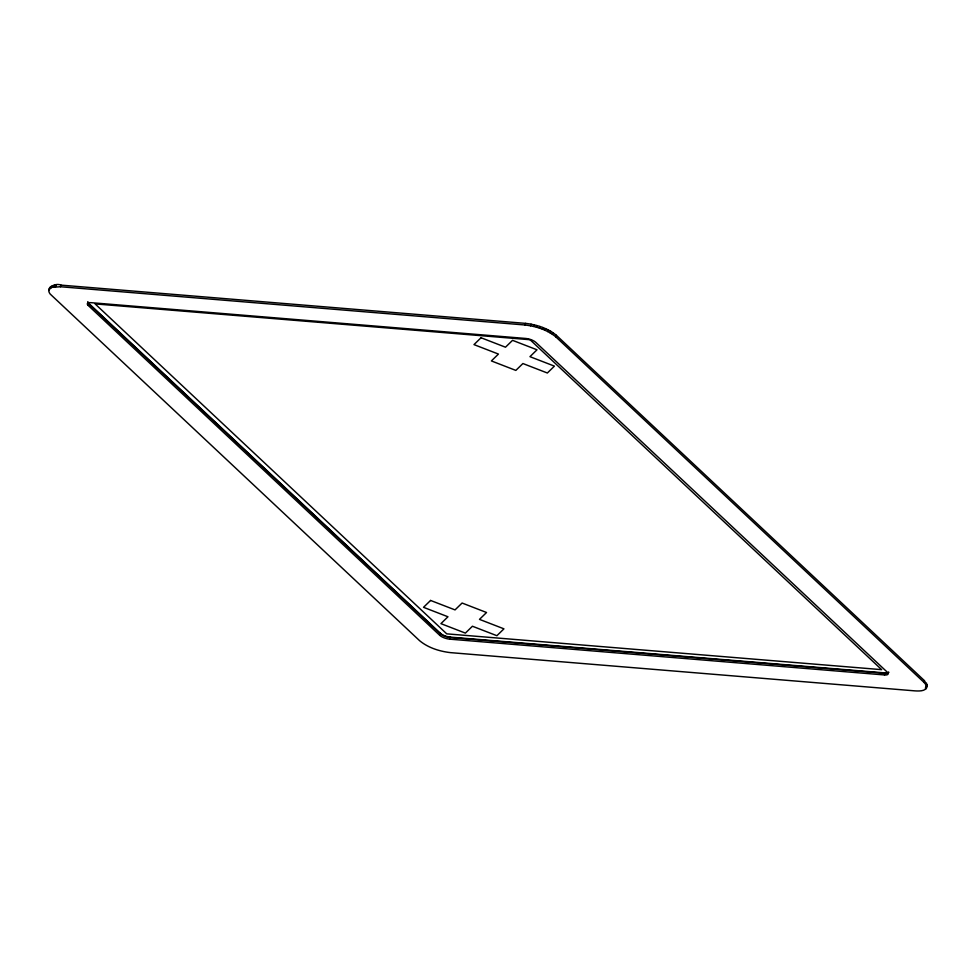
<?xml version="1.0" encoding="UTF-8"?>
<svg xmlns="http://www.w3.org/2000/svg" width="976" height="976" viewBox="0 0 976 976"><rect width="100%" height="100%" fill="white"/><g stroke="black" fill="none" stroke-linecap="round" stroke-linejoin="round"><path stroke-width="1.46" d="M927.2 685.518C926.822 691.581 919.246 691.093 914.963 690.874L450.424 652.627C439.432 651.321 428.244 647.844 419.607 640.695L51.618 295.399C43.774 289.274 54.522 282.259 61.037 285.126L525.576 323.373C536.568 324.679 547.756 328.156 556.393 335.305L924.382 680.601L927.2 685.518L925.309 688.117M49.569 287.859L48.8 290.482M926.431 688.141L926.017 684.823L923.857 682.224L555.881 336.915C547.231 329.778 536.056 326.301 525.064 324.996L60.512 286.749L52.057 287.31L49.056 289.482M49.678 288.603L50.203 286.981M50.691 287.883L51.216 286.261M52.057 287.31L52.57 285.687M53.753 286.907L54.266 285.285M55.742 286.676L56.266 285.053M60.512 286.749L61.037 285.126M88.169 305.415A7.515 2.501 17.8 0 1 90.988 302.67L525.918 338.477A7.515 2.501 17.8 0 1 535.69 342.259L887.318 672.208A7.515 2.501 17.8 0 1 884.5 674.953L449.57 639.146A7.515 2.501 17.8 0 1 439.786 635.364L88.169 305.415L88.816 303.39A7.515 2.501 17.8 0 1 87.913 301.828M525.064 324.996L525.576 323.373M530.566 325.764L531.09 324.154M533.494 326.411L534.006 324.788M536.458 327.192L536.971 325.569M439.786 635.364L440.432 633.339L88.816 303.39M539.411 328.119L539.935 326.496M542.302 329.168L542.827 327.546M545.096 330.315L545.621 328.692M547.731 331.559L548.256 329.937M449.57 639.146L450.217 637.121L885.147 672.928A7.515 2.501 17.8 0 0 888.587 672.342M550.171 332.853L550.684 331.242M552.355 334.207L552.88 332.584M555.881 336.915L556.393 335.305M884.5 674.953L885.147 672.928M923.857 682.224L924.382 680.601M926.017 684.823L926.541 683.2M926.541 686.03L927.066 684.408M925.797 689.019L926.322 687.397M450.217 637.121A7.515 2.501 17.8 0 1 440.432 633.339M87.791 302.231A7.515 2.501 17.8 0 0 88.682 303.792L440.31 633.741A7.515 2.501 17.8 0 0 450.082 637.523L885.012 673.33A7.515 2.501 17.8 0 0 888.733 672.147M481.034 337.745L473.982 344.613L498.443 354.068L491.392 360.937L515.84 370.404L522.904 363.536L547.353 373.003L554.417 366.134L529.956 356.667L537.007 349.798L512.546 340.331L505.495 347.2L481.034 337.745M430.575 600.447L423.523 607.316L447.972 616.771L440.92 623.64L465.381 633.107L472.433 626.238L496.894 635.705L503.945 628.837L479.484 619.37L486.548 612.501L462.087 603.034L455.036 609.902L430.575 600.447M530.041 339.721L95.111 303.902L446.74 633.851L881.67 669.658L530.041 339.721"/></g></svg>
